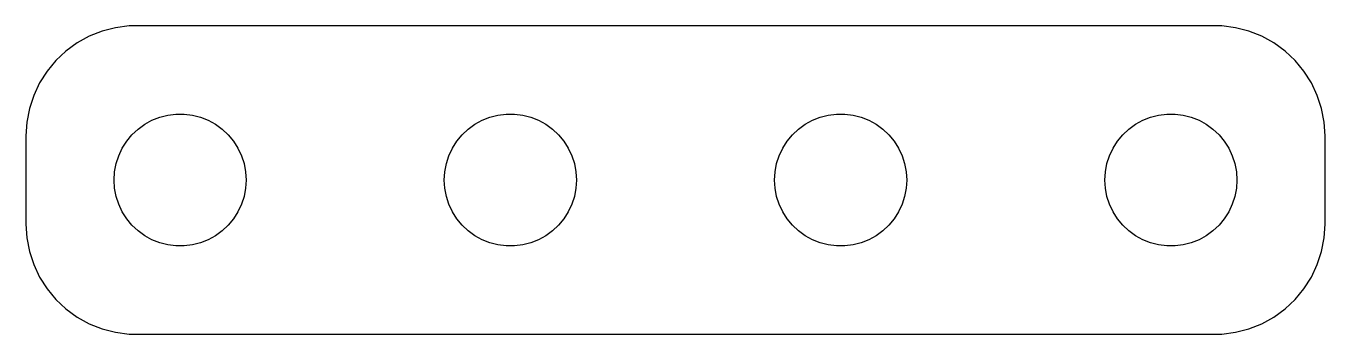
# Model space of a CAD drawing. Header units: metres. Extents: x -14.8 to 14.8, y 20.5 to 51.5.
# Drawn here: x -14.75 to 14.75, y 20.5 to 27.5 of the extents above.
import ezdxf

# ---------------------------------------------------------------- set-up
doc = ezdxf.new("R2010")
doc.units = ezdxf.units.M

msp = doc.modelspace()

# ---------------------------------------------------------------- linework, layer by layer
for p, q in [((-12.7184, 27.4557), (-13.0225, 27.3776)), ((-12.407, 27.4951), (-12.7184, 27.4557)), ((12.407, 27.4951), (-12.407, 27.4951)), ((12.7184, 27.4557), (12.407, 27.4951)), ((13.0225, 27.3776), (12.7184, 27.4557)), ((-13.3144, 27.2621), (-13.5896, 27.1108)), ((-13.0225, 27.3776), (-13.3144, 27.2621)), ((13.3144, 27.2621), (13.0225, 27.3776)), ((13.5896, 27.1108), (13.3144, 27.2621)), ((-13.8436, 26.9263), (-14.0724, 26.7114)), ((-13.5896, 27.1108), (-13.8436, 26.9263)), ((13.8436, 26.9263), (13.5896, 27.1108)), ((14.0724, 26.7114), (13.8436, 26.9263)), ((-14.0724, 26.7114), (-14.2725, 26.4695)), ((14.2725, 26.4695), (14.0724, 26.7114)), ((-14.2725, 26.4695), (-14.4408, 26.2044)), ((14.4408, 26.2044), (14.2725, 26.4695)), ((-14.4408, 26.2044), (-14.5744, 25.9203)), ((14.5744, 25.9203), (14.4408, 26.2044)), ((-14.5744, 25.9203), (-14.6714, 25.6217)), ((14.6714, 25.6217), (14.5744, 25.9203)), ((-14.6714, 25.6217), (-14.7303, 25.3133)), ((-11.8887, 25.3572), (-11.7135, 25.4266)), ((-11.7135, 25.4266), (-11.5311, 25.4734)), ((-11.5311, 25.4734), (-11.3442, 25.497)), ((-11.3442, 25.497), (-11.1558, 25.497)), ((-11.1558, 25.497), (-10.9689, 25.4734)), ((-10.9689, 25.4734), (-10.7865, 25.4266)), ((-10.7865, 25.4266), (-10.6113, 25.3572)), ((-4.38866, 25.3572), (-4.21352, 25.4266)), ((-4.21352, 25.4266), (-4.03107, 25.4734)), ((-4.03107, 25.4734), (-3.84418, 25.497)), ((-3.84418, 25.497), (-3.65581, 25.497)), ((-3.65581, 25.497), (-3.46892, 25.4734)), ((-3.46892, 25.4734), (-3.28647, 25.4266)), ((-3.28647, 25.4266), (-3.11133, 25.3572)), ((3.11133, 25.3572), (3.28647, 25.4266)), ((3.28647, 25.4266), (3.46892, 25.4734)), ((3.46892, 25.4734), (3.65581, 25.497)), ((3.65581, 25.497), (3.84418, 25.497)), ((3.84418, 25.497), (4.03107, 25.4734)), ((4.03107, 25.4734), (4.21352, 25.4266)), ((4.21352, 25.4266), (4.38866, 25.3572)), ((10.6113, 25.3572), (10.7865, 25.4266)), ((10.7865, 25.4266), (10.9689, 25.4734)), ((10.9689, 25.4734), (11.1558, 25.497)), ((11.1558, 25.497), (11.3442, 25.497)), ((11.3442, 25.497), (11.5311, 25.4734)), ((11.5311, 25.4734), (11.7135, 25.4266)), ((11.7135, 25.4266), (11.8887, 25.3572)), ((14.7303, 25.3133), (14.6714, 25.6217)), ((-14.7303, 25.3133), (-14.75, 25)), ((-12.3434, 25.0268), (-12.2061, 25.1558)), ((-12.2061, 25.1558), (-12.0537, 25.2665)), ((-12.0537, 25.2665), (-11.8887, 25.3572)), ((-10.6113, 25.3572), (-10.4463, 25.2665)), ((-10.4463, 25.2665), (-10.2939, 25.1558)), ((-10.2939, 25.1558), (-10.1565, 25.0268)), ((-4.84344, 25.0268), (-4.70613, 25.1558)), ((-4.70613, 25.1558), (-4.55373, 25.2665)), ((-4.55373, 25.2665), (-4.38866, 25.3572)), ((-3.11133, 25.3572), (-2.94626, 25.2665)), ((-2.94626, 25.2665), (-2.79385, 25.1558)), ((-2.79385, 25.1558), (-2.65654, 25.0268)), ((2.65654, 25.0268), (2.79385, 25.1558)), ((2.79385, 25.1558), (2.94626, 25.2665)), ((2.94626, 25.2665), (3.11133, 25.3572)), ((4.38866, 25.3572), (4.55373, 25.2665)), ((4.55373, 25.2665), (4.70613, 25.1558)), ((4.70613, 25.1558), (4.84344, 25.0268)), ((10.1565, 25.0268), (10.2939, 25.1558)), ((10.2939, 25.1558), (10.4463, 25.2665)), ((10.4463, 25.2665), (10.6113, 25.3572)), ((11.8887, 25.3572), (12.0537, 25.2665)), ((12.0537, 25.2665), (12.2061, 25.1558)), ((12.2061, 25.1558), (12.3434, 25.0268)), ((14.75, 25), (14.7303, 25.3133)), ((-14.75, 25), (-14.75, 23)), ((-12.5645, 24.7226), (-12.4635, 24.8817)), ((-12.4635, 24.8817), (-12.3434, 25.0268)), ((-10.1565, 25.0268), (-10.0365, 24.8817)), ((-10.0365, 24.8817), (-9.93553, 24.7226)), ((-5.06445, 24.7226), (-4.96352, 24.8817)), ((-4.96352, 24.8817), (-4.84344, 25.0268)), ((-2.65654, 25.0268), (-2.53647, 24.8817)), ((-2.53647, 24.8817), (-2.43553, 24.7226)), ((2.43553, 24.7226), (2.53647, 24.8817)), ((2.53647, 24.8817), (2.65654, 25.0268)), ((4.84344, 25.0268), (4.96352, 24.8817)), ((4.96352, 24.8817), (5.06445, 24.7226)), ((9.93553, 24.7226), (10.0365, 24.8817)), ((10.0365, 24.8817), (10.1565, 25.0268)), ((12.3434, 25.0268), (12.4635, 24.8817)), ((12.4635, 24.8817), (12.5645, 24.7226)), ((14.75, 23), (14.75, 25)), ((-12.7029, 24.373), (-12.6447, 24.5522)), ((-12.6447, 24.5522), (-12.5645, 24.7226)), ((-9.93553, 24.7226), (-9.85533, 24.5522)), ((-9.85533, 24.5522), (-9.79712, 24.373)), ((-5.20287, 24.373), (-5.14465, 24.5522)), ((-5.14465, 24.5522), (-5.06445, 24.7226)), ((-2.43553, 24.7226), (-2.35533, 24.5522)), ((-2.35533, 24.5522), (-2.29712, 24.373)), ((2.29712, 24.373), (2.35533, 24.5522)), ((2.35533, 24.5522), (2.43553, 24.7226)), ((5.06445, 24.7226), (5.14465, 24.5522)), ((5.14465, 24.5522), (5.20287, 24.373)), ((9.79712, 24.373), (9.85533, 24.5522)), ((9.85533, 24.5522), (9.93553, 24.7226)), ((12.5645, 24.7226), (12.6447, 24.5522)), ((12.6447, 24.5522), (12.7029, 24.373)), ((-12.7382, 24.188), (-12.7029, 24.373)), ((-9.79712, 24.373), (-9.76183, 24.188)), ((-5.23816, 24.188), (-5.20287, 24.373)), ((-2.29712, 24.373), (-2.26183, 24.188)), ((2.26183, 24.188), (2.29712, 24.373)), ((5.20287, 24.373), (5.23816, 24.188)), ((9.76183, 24.188), (9.79712, 24.373)), ((12.7029, 24.373), (12.7382, 24.188)), ((-12.75, 24), (-12.7382, 24.188)), ((-12.7382, 23.812), (-12.75, 24)), ((-9.76183, 24.188), (-9.75, 24)), ((-9.75, 24), (-9.76183, 23.812)), ((-5.25, 24), (-5.23816, 24.188)), ((-5.23816, 23.812), (-5.25, 24)), ((-2.26183, 24.188), (-2.25, 24)), ((-2.25, 24), (-2.26183, 23.812)), ((2.25, 24), (2.26183, 24.188)), ((2.26183, 23.812), (2.25, 24)), ((5.23816, 24.188), (5.25, 24)), ((5.25, 24), (5.23816, 23.812)), ((9.75, 24), (9.76183, 24.188)), ((9.76183, 23.812), (9.75, 24)), ((12.7382, 24.188), (12.75, 24)), ((12.75, 24), (12.7382, 23.812)), ((-12.7029, 23.627), (-12.7382, 23.812)), ((-12.6447, 23.4478), (-12.7029, 23.627)), ((-9.79712, 23.627), (-9.85533, 23.4478)), ((-9.76183, 23.812), (-9.79712, 23.627)), ((-5.20287, 23.627), (-5.23816, 23.812)), ((-5.14465, 23.4478), (-5.20287, 23.627)), ((-2.29712, 23.627), (-2.35533, 23.4478)), ((-2.26183, 23.812), (-2.29712, 23.627)), ((2.29712, 23.627), (2.26183, 23.812)), ((2.35533, 23.4478), (2.29712, 23.627)), ((5.20287, 23.627), (5.14465, 23.4478)), ((5.23816, 23.812), (5.20287, 23.627)), ((9.79712, 23.627), (9.76183, 23.812)), ((9.85533, 23.4478), (9.79712, 23.627)), ((12.7029, 23.627), (12.6447, 23.4478)), ((12.7382, 23.812), (12.7029, 23.627)), ((-12.5645, 23.2774), (-12.6447, 23.4478)), ((-9.85533, 23.4478), (-9.93553, 23.2774)), ((-5.06445, 23.2774), (-5.14465, 23.4478)), ((-2.35533, 23.4478), (-2.43553, 23.2774)), ((2.43553, 23.2774), (2.35533, 23.4478)), ((5.14465, 23.4478), (5.06445, 23.2774)), ((9.93553, 23.2774), (9.85533, 23.4478)), ((12.6447, 23.4478), (12.5645, 23.2774)), ((-12.4635, 23.1183), (-12.5645, 23.2774)), ((-12.3434, 22.9732), (-12.4635, 23.1183)), ((-10.0365, 23.1183), (-10.1565, 22.9732)), ((-9.93553, 23.2774), (-10.0365, 23.1183)), ((-4.96352, 23.1183), (-5.06445, 23.2774)), ((-4.84344, 22.9732), (-4.96352, 23.1183)), ((-2.53647, 23.1183), (-2.65654, 22.9732)), ((-2.43553, 23.2774), (-2.53647, 23.1183)), ((2.53647, 23.1183), (2.43553, 23.2774)), ((2.65654, 22.9732), (2.53647, 23.1183)), ((4.96352, 23.1183), (4.84344, 22.9732)), ((5.06445, 23.2774), (4.96352, 23.1183)), ((10.0365, 23.1183), (9.93553, 23.2774)), ((10.1565, 22.9732), (10.0365, 23.1183)), ((12.4635, 23.1183), (12.3434, 22.9732)), ((12.5645, 23.2774), (12.4635, 23.1183)), ((-14.75, 23), (-14.7303, 22.6867)), ((-12.2061, 22.8442), (-12.3434, 22.9732)), ((-12.0537, 22.7335), (-12.2061, 22.8442)), ((-11.8887, 22.6428), (-12.0537, 22.7335)), ((-10.4463, 22.7335), (-10.6113, 22.6428)), ((-10.2939, 22.8442), (-10.4463, 22.7335)), ((-10.1565, 22.9732), (-10.2939, 22.8442)), ((-4.70613, 22.8442), (-4.84344, 22.9732)), ((-4.55373, 22.7335), (-4.70613, 22.8442)), ((-4.38866, 22.6428), (-4.55373, 22.7335)), ((-2.94626, 22.7335), (-3.11133, 22.6428)), ((-2.79385, 22.8442), (-2.94626, 22.7335)), ((-2.65654, 22.9732), (-2.79385, 22.8442)), ((2.79385, 22.8442), (2.65654, 22.9732)), ((2.94626, 22.7335), (2.79385, 22.8442)), ((3.11133, 22.6428), (2.94626, 22.7335)), ((4.55373, 22.7335), (4.38866, 22.6428)), ((4.70613, 22.8442), (4.55373, 22.7335)), ((4.84344, 22.9732), (4.70613, 22.8442)), ((10.2939, 22.8442), (10.1565, 22.9732)), ((10.4463, 22.7335), (10.2939, 22.8442)), ((10.6113, 22.6428), (10.4463, 22.7335)), ((12.0537, 22.7335), (11.8887, 22.6428)), ((12.2061, 22.8442), (12.0537, 22.7335)), ((12.3434, 22.9732), (12.2061, 22.8442)), ((14.7303, 22.6867), (14.75, 23)), ((-14.7303, 22.6867), (-14.6714, 22.3783)), ((-11.7135, 22.5734), (-11.8887, 22.6428)), ((-11.5311, 22.5266), (-11.7135, 22.5734)), ((-11.3442, 22.503), (-11.5311, 22.5266)), ((-11.1558, 22.503), (-11.3442, 22.503)), ((-10.9689, 22.5266), (-11.1558, 22.503)), ((-10.7865, 22.5734), (-10.9689, 22.5266)), ((-10.6113, 22.6428), (-10.7865, 22.5734)), ((-4.21352, 22.5734), (-4.38866, 22.6428)), ((-4.03107, 22.5266), (-4.21352, 22.5734)), ((-3.84418, 22.503), (-4.03107, 22.5266)), ((-3.65581, 22.503), (-3.84418, 22.503)), ((-3.46892, 22.5266), (-3.65581, 22.503)), ((-3.28647, 22.5734), (-3.46892, 22.5266)), ((-3.11133, 22.6428), (-3.28647, 22.5734)), ((3.28647, 22.5734), (3.11133, 22.6428)), ((3.46892, 22.5266), (3.28647, 22.5734)), ((3.65581, 22.503), (3.46892, 22.5266)), ((3.84418, 22.503), (3.65581, 22.503)), ((4.03107, 22.5266), (3.84418, 22.503)), ((4.21352, 22.5734), (4.03107, 22.5266)), ((4.38866, 22.6428), (4.21352, 22.5734)), ((10.7865, 22.5734), (10.6113, 22.6428)), ((10.9689, 22.5266), (10.7865, 22.5734)), ((11.1558, 22.503), (10.9689, 22.5266)), ((11.3442, 22.503), (11.1558, 22.503)), ((11.5311, 22.5266), (11.3442, 22.503)), ((11.7135, 22.5734), (11.5311, 22.5266)), ((11.8887, 22.6428), (11.7135, 22.5734)), ((14.6714, 22.3783), (14.7303, 22.6867)), ((-14.6714, 22.3783), (-14.5744, 22.0797)), ((14.5744, 22.0797), (14.6714, 22.3783)), ((-14.5744, 22.0797), (-14.4408, 21.7956)), ((14.4408, 21.7956), (14.5744, 22.0797)), ((-14.4408, 21.7956), (-14.2725, 21.5305)), ((14.2725, 21.5305), (14.4408, 21.7956)), ((-14.2725, 21.5305), (-14.0724, 21.2886)), ((-14.0724, 21.2886), (-13.8436, 21.0737)), ((13.8436, 21.0737), (14.0724, 21.2886)), ((14.0724, 21.2886), (14.2725, 21.5305)), ((-13.8436, 21.0737), (-13.5896, 20.8892)), ((13.5896, 20.8892), (13.8436, 21.0737)), ((-13.5896, 20.8892), (-13.3144, 20.7379)), ((-13.3144, 20.7379), (-13.0225, 20.6224)), ((13.0225, 20.6224), (13.3144, 20.7379)), ((13.3144, 20.7379), (13.5896, 20.8892)), ((-13.0225, 20.6224), (-12.7184, 20.5443)), ((-12.7184, 20.5443), (-12.407, 20.5049)), ((-12.407, 20.5049), (12.407, 20.5049)), ((12.407, 20.5049), (12.7184, 20.5443)), ((12.7184, 20.5443), (13.0225, 20.6224))]:
    msp.add_line(p, q)

doc.saveas('drawing.dxf')
